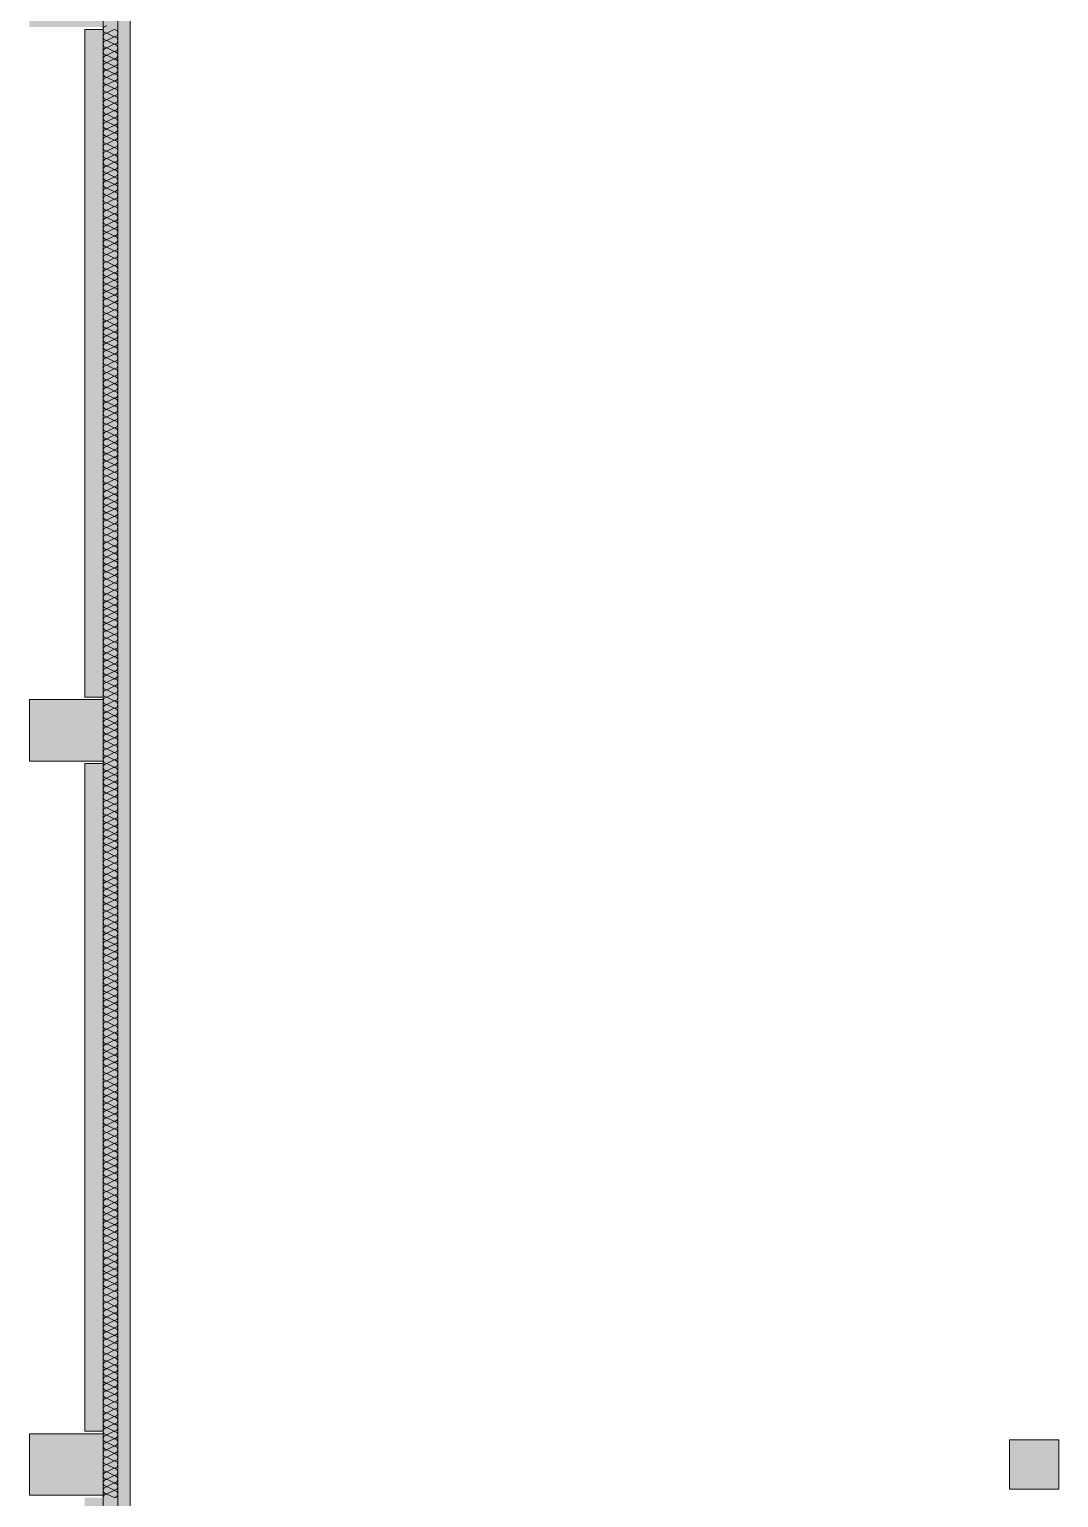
# Model space of a CAD drawing. Header units: inches. Extents: x -139469 to 69789, y -72919 to 35471.
# Drawn here: x 60751 to 69121, y -6378 to 5562 of the extents above; entities that cross this region are included whole.
import ezdxf

# ---------------------------------------------------------------- set-up
doc = ezdxf.new("R2010")
doc.units = ezdxf.units.IN
doc.header["$LTSCALE"] = 525
doc.header["$MEASUREMENT"] = 0
doc.linetypes.add('AUSGEZOGEN', pattern=[0])
doc.layers.add('Grundebene', color=7, linetype='Continuous')

msp = doc.modelspace()

# ---------------------------------------------------------------- hatches: boundary and pattern name
at = {"layer": 'Grundebene', "true_color": 0x000000, "transparency": 33554687}
for points in [[(61571, 18221), (61571, -42469), (61351, -42469), (61351, -41689), (61351, -36229), (61351, -36209), (61351, -35709), (61351, -35689), (61351, -30259), (61351, -30239), (61351, -29739), (61351, -29719), (61351, -24289), (61351, -24269), (61351, -23769), (61351, -23749), (61351, -18319), (61351, -18299), (61351, -17799), (61351, -17779), (61351, -12349), (61351, -12329), (61351, -11829), (61351, -11809), (61351, -6379), (61351, -6359), (61351, -5859), (61351, -5839), (61351, -409), (61351, -389), (61351, 111), (61351, 131), (61351, 5561), (61351, 5581), (61351, 6081), (61351, 6101), (61351, 11531), (61351, 11551), (61351, 12051), (61351, 12071), (61351, 17601), (61351, 18221)], [(61201, -41689), (61201, -36229), (61351, -36229), (61351, -36209), (60751, -36209), (60751, -35709), (61351, -35709), (61351, -35689), (61201, -35689), (61201, -30259), (61351, -30259), (61351, -30239), (60751, -30239), (60751, -29739), (61351, -29739), (61351, -29719), (61201, -29719), (61201, -24289), (61351, -24289), (61351, -24269), (60751, -24269), (60751, -23769), (61351, -23769), (61351, -23749), (61201, -23749), (61201, -18319), (61351, -18319), (61351, -18299), (60751, -18299), (60751, -17799), (61351, -17799), (61351, -17779), (61201, -17779), (61201, -12349), (61351, -12349), (61351, -12329), (60751, -12329), (60751, -11829), (61351, -11829), (61351, -11809), (61201, -11809), (61201, -6379), (61351, -6379), (61351, -6359), (60751, -6359), (60751, -5859), (61351, -5859), (61351, -5839), (61201, -5839), (61201, -409), (61351, -409), (61351, -389), (60751, -389), (60751, 111), (61351, 111), (61351, 131), (61201, 131), (61201, 5561), (61351, 5561), (61351, 5581), (60751, 5581), (60751, 6081), (61351, 6081), (61351, 6101), (61201, 6101), (61201, 11531), (61351, 11531), (61351, 12071), (61201, 12071), (61201, 17601), (61351, 17601), (61351, 12071), (61351, 11531), (61351, 6101), (61351, 6081), (61351, 5581), (61351, 5561), (61351, 131), (61351, 111), (61351, -389), (61351, -409), (61351, -5839), (61351, -5859), (61351, -6359), (61351, -6379), (61351, -11809), (61351, -11829), (61351, -12329), (61351, -12349), (61351, -17779), (61351, -17799), (61351, -18299), (61351, -18319), (61351, -23749), (61351, -23769), (61351, -24269), (61351, -24289), (61351, -29719), (61351, -29739), (61351, -30239), (61351, -30259), (61351, -35689), (61351, -35709), (61351, -36209), (61351, -36229), (61351, -41689)]]:
    msp.add_hatch(color=18, dxfattribs=at).paths.add_polyline_path(points, flags=0)
h = msp.add_hatch(color=18, dxfattribs=at)
h.paths.add_polyline_path([(60751, 17621), (61351, 17621), (61351, 18121), (60751, 18121)], flags=0)
h.paths.add_polyline_path([(69121, -5909), (68721, -5909), (68721, -6309), (69121, -6309)], flags=0)
h.paths.add_polyline_path([(69121, -17849), (68721, -17849), (68721, -18249), (69121, -18249)], flags=0)

# ---------------------------------------------------------------- linework, layer by layer
at = {"layer": 'Grundebene', "color": 18, "linetype": 'AUSGEZOGEN', "lineweight": 13, "true_color": 0x000000}
for p, q in [((61351, -42469), (61351, 18221)), ((61471, 18221), (61471, -42469)), ((61571, 18221), (61571, -42469)), ((61201, 131), (61201, 5561)), ((61201, 5561), (61351, 5561)), ((61351, 5561), (61351, 131)), ((61381, 5532), (61441, 5561)), ((61441, 5502), (61381, 5531)), ((61381, 5472), (61441, 5501)), ((61441, 5442), (61381, 5471)), ((61381, 5412), (61441, 5441)), ((61441, 5382), (61381, 5411)), ((61381, 5352), (61441, 5381)), ((61441, 5322), (61381, 5351)), ((61381, 5292), (61441, 5321)), ((61441, 5262), (61381, 5291)), ((61381, 5232), (61441, 5261)), ((61441, 5202), (61381, 5231)), ((61381, 5172), (61441, 5201)), ((61441, 5142), (61381, 5171)), ((61381, 5112), (61441, 5141)), ((61441, 5082), (61381, 5111)), ((61381, 5052), (61441, 5081)), ((61441, 5022), (61381, 5051)), ((61381, 4992), (61441, 5021)), ((61441, 4962), (61381, 4991)), ((61381, 4932), (61441, 4961)), ((61441, 4902), (61381, 4931)), ((61381, 4872), (61441, 4901)), ((61441, 4842), (61381, 4871)), ((61381, 4812), (61441, 4841)), ((61441, 4782), (61381, 4811)), ((61381, 4752), (61441, 4781)), ((61441, 4722), (61381, 4751)), ((61381, 4692), (61441, 4721)), ((61441, 4662), (61381, 4691)), ((61381, 4632), (61441, 4661)), ((61441, 4602), (61381, 4631)), ((61381, 4572), (61441, 4601)), ((61441, 4542), (61381, 4571)), ((61381, 4512), (61441, 4541)), ((61441, 4482), (61381, 4511)), ((61381, 4452), (61441, 4481)), ((61441, 4422), (61381, 4451)), ((61381, 4392), (61441, 4421)), ((61441, 4362), (61381, 4391)), ((61381, 4332), (61441, 4361)), ((61441, 4302), (61381, 4331)), ((61381, 4272), (61441, 4301)), ((61441, 4242), (61381, 4271)), ((61381, 4212), (61441, 4241)), ((61441, 4182), (61381, 4211)), ((61381, 4152), (61441, 4181)), ((61441, 4122), (61381, 4151)), ((61381, 4092), (61441, 4121)), ((61441, 4062), (61381, 4091)), ((61381, 4032), (61441, 4061)), ((61441, 4002), (61381, 4031)), ((61381, 3972), (61441, 4001)), ((61441, 3942), (61381, 3971)), ((61381, 3912), (61441, 3941)), ((61441, 3882), (61381, 3911)), ((61381, 3852), (61441, 3881)), ((61441, 3822), (61381, 3851)), ((61381, 3792), (61441, 3821)), ((61441, 3762), (61381, 3791)), ((61381, 3732), (61441, 3761)), ((61441, 3702), (61381, 3731)), ((61381, 3672), (61441, 3701)), ((61441, 3642), (61381, 3671)), ((61381, 3612), (61441, 3641)), ((61441, 3582), (61381, 3611)), ((61381, 3552), (61441, 3581)), ((61441, 3522), (61381, 3551)), ((61381, 3492), (61441, 3521)), ((61441, 3462), (61381, 3491)), ((61381, 3432), (61441, 3461)), ((61441, 3402), (61381, 3431)), ((61381, 3372), (61441, 3401)), ((61441, 3342), (61381, 3371)), ((61381, 3312), (61441, 3341)), ((61441, 3282), (61381, 3311)), ((61381, 3252), (61441, 3281)), ((61441, 3222), (61381, 3251)), ((61381, 3192), (61441, 3221)), ((61441, 3162), (61381, 3191)), ((61381, 3132), (61441, 3161)), ((61441, 3102), (61381, 3131)), ((61381, 3072), (61441, 3101)), ((61441, 3042), (61381, 3071)), ((61381, 3012), (61441, 3041)), ((61441, 2982), (61381, 3011)), ((61381, 2952), (61441, 2981)), ((61441, 2922), (61381, 2951)), ((61381, 2892), (61441, 2921)), ((61441, 2862), (61381, 2891)), ((61381, 2832), (61441, 2861)), ((61441, 2802), (61381, 2831)), ((61381, 2772), (61441, 2801)), ((61441, 2742), (61381, 2771)), ((61381, 2712), (61441, 2741)), ((61441, 2682), (61381, 2711)), ((61381, 2652), (61441, 2681)), ((61441, 2622), (61381, 2651)), ((61381, 2592), (61441, 2621)), ((61441, 2562), (61381, 2591)), ((61381, 2532), (61441, 2561)), ((61441, 2502), (61381, 2531)), ((61381, 2472), (61441, 2501)), ((61441, 2442), (61381, 2471)), ((61381, 2412), (61441, 2441)), ((61441, 2382), (61381, 2411)), ((61381, 2352), (61441, 2381)), ((61441, 2322), (61381, 2351)), ((61381, 2292), (61441, 2321)), ((61441, 2262), (61381, 2291)), ((61381, 2232), (61441, 2261)), ((61441, 2202), (61381, 2231)), ((61381, 2172), (61441, 2201)), ((61441, 2142), (61381, 2171)), ((61381, 2112), (61441, 2141)), ((61441, 2082), (61381, 2111)), ((61381, 2052), (61441, 2081)), ((61441, 2022), (61381, 2051)), ((61381, 1992), (61441, 2021)), ((61441, 1962), (61381, 1991)), ((61381, 1932), (61441, 1961)), ((61441, 1902), (61381, 1931)), ((61381, 1872), (61441, 1901)), ((61441, 1842), (61381, 1871)), ((61381, 1812), (61441, 1841)), ((61441, 1782), (61381, 1811)), ((61381, 1752), (61441, 1781)), ((61441, 1722), (61381, 1751)), ((61381, 1692), (61441, 1721)), ((61441, 1662), (61381, 1691)), ((61381, 1632), (61441, 1661)), ((61441, 1602), (61381, 1631)), ((61381, 1572), (61441, 1601)), ((61441, 1542), (61381, 1571)), ((61381, 1512), (61441, 1541)), ((61441, 1482), (61381, 1511)), ((61381, 1452), (61441, 1481)), ((61441, 1422), (61381, 1451)), ((61381, 1392), (61441, 1421)), ((61441, 1362), (61381, 1391)), ((61381, 1332), (61441, 1361)), ((61441, 1302), (61381, 1331)), ((61381, 1272), (61441, 1301)), ((61441, 1242), (61381, 1271)), ((61381, 1212), (61441, 1241)), ((61441, 1182), (61381, 1211)), ((61381, 1152), (61441, 1181)), ((61441, 1122), (61381, 1151)), ((61381, 1092), (61441, 1121)), ((61441, 1062), (61381, 1091)), ((61381, 1032), (61441, 1061)), ((61441, 1002), (61381, 1031)), ((61381, 972), (61441, 1001)), ((61441, 942), (61381, 971)), ((61381, 912), (61441, 941)), ((61441, 882), (61381, 911)), ((61381, 852), (61441, 881)), ((61441, 822), (61381, 851)), ((61381, 792), (61441, 821)), ((61441, 762), (61381, 791)), ((61381, 732), (61441, 761)), ((61441, 702), (61381, 731)), ((61381, 672), (61441, 701)), ((61441, 642), (61381, 671)), ((61381, 612), (61441, 641)), ((61441, 582), (61381, 611)), ((61381, 552), (61441, 581)), ((61441, 522), (61381, 551)), ((61381, 492), (61441, 521)), ((61441, 462), (61381, 491)), ((61381, 432), (61441, 461)), ((61441, 402), (61381, 431)), ((61381, 372), (61441, 401)), ((61441, 342), (61381, 371)), ((61381, 312), (61441, 341)), ((61441, 282), (61381, 311)), ((61381, 252), (61441, 281)), ((61441, 222), (61381, 251)), ((61351, 131), (61201, 131)), ((61381, 192), (61441, 221)), ((61441, 162), (61381, 191)), ((61381, 132), (61441, 161)), ((61441, 102), (61381, 131)), ((61351, 111), (60751, 111)), ((60751, 111), (60751, -389)), ((61351, -389), (61351, 111)), ((61381, 72), (61441, 101)), ((61441, 42), (61381, 71)), ((61381, 12), (61441, 41)), ((61441, -18), (61381, 11)), ((61381, -48), (61441, -19)), ((61441, -78), (61381, -49)), ((61381, -108), (61441, -79)), ((61441, -138), (61381, -109)), ((61381, -168), (61441, -139)), ((61441, -198), (61381, -169)), ((61381, -228), (61441, -199)), ((61441, -258), (61381, -229)), ((61381, -288), (61441, -259)), ((61441, -318), (61381, -289)), ((61381, -348), (61441, -319)), ((61441, -378), (61381, -349)), ((60751, -389), (61351, -389)), ((61201, -5839), (61201, -409)), ((61201, -409), (61351, -409)), ((61351, -409), (61351, -5839)), ((61381, -408), (61441, -379)), ((61441, -438), (61381, -409)), ((61381, -468), (61441, -439)), ((61441, -498), (61381, -469)), ((61381, -528), (61441, -499)), ((61441, -558), (61381, -529)), ((61381, -588), (61441, -559)), ((61441, -618), (61381, -589)), ((61381, -648), (61441, -619)), ((61441, -678), (61381, -649)), ((61381, -708), (61441, -679)), ((61441, -738), (61381, -709)), ((61381, -768), (61441, -739)), ((61441, -798), (61381, -769)), ((61381, -828), (61441, -799)), ((61441, -858), (61381, -829)), ((61381, -888), (61441, -859)), ((61441, -918), (61381, -889)), ((61381, -948), (61441, -919)), ((61441, -978), (61381, -949)), ((61381, -1008), (61441, -979)), ((61441, -1038), (61381, -1009)), ((61381, -1068), (61441, -1039)), ((61441, -1098), (61381, -1069)), ((61381, -1128), (61441, -1099)), ((61441, -1158), (61381, -1129)), ((61381, -1188), (61441, -1159)), ((61441, -1218), (61381, -1189)), ((61381, -1248), (61441, -1219)), ((61441, -1278), (61381, -1249)), ((61381, -1308), (61441, -1279)), ((61441, -1338), (61381, -1309)), ((61381, -1368), (61441, -1339)), ((61441, -1398), (61381, -1369)), ((61381, -1428), (61441, -1399)), ((61441, -1458), (61381, -1429)), ((61381, -1488), (61441, -1459)), ((61441, -1518), (61381, -1489)), ((61381, -1548), (61441, -1519)), ((61441, -1578), (61381, -1549)), ((61381, -1608), (61441, -1579)), ((61441, -1638), (61381, -1609)), ((61381, -1668), (61441, -1639)), ((61441, -1698), (61381, -1669)), ((61381, -1728), (61441, -1699)), ((61441, -1758), (61381, -1729)), ((61381, -1788), (61441, -1759)), ((61441, -1818), (61381, -1789)), ((61381, -1848), (61441, -1819)), ((61441, -1878), (61381, -1849)), ((61381, -1908), (61441, -1879)), ((61441, -1938), (61381, -1909)), ((61381, -1968), (61441, -1939)), ((61441, -1998), (61381, -1969)), ((61381, -2028), (61441, -1999)), ((61441, -2058), (61381, -2029)), ((61381, -2088), (61441, -2059)), ((61441, -2118), (61381, -2089)), ((61381, -2148), (61441, -2119)), ((61441, -2178), (61381, -2149)), ((61381, -2208), (61441, -2179)), ((61441, -2238), (61381, -2209)), ((61381, -2268), (61441, -2239)), ((61441, -2298), (61381, -2269)), ((61381, -2328), (61441, -2299)), ((61441, -2358), (61381, -2329)), ((61381, -2388), (61441, -2359)), ((61441, -2418), (61381, -2389)), ((61381, -2448), (61441, -2419)), ((61441, -2478), (61381, -2449)), ((61381, -2508), (61441, -2479)), ((61441, -2538), (61381, -2509)), ((61381, -2568), (61441, -2539)), ((61441, -2598), (61381, -2569)), ((61381, -2628), (61441, -2599)), ((61441, -2658), (61381, -2629)), ((61381, -2688), (61441, -2659)), ((61441, -2718), (61381, -2689)), ((61381, -2748), (61441, -2719)), ((61441, -2778), (61381, -2749)), ((61381, -2808), (61441, -2779)), ((61441, -2838), (61381, -2809)), ((61381, -2868), (61441, -2839)), ((61441, -2898), (61381, -2869)), ((61381, -2928), (61441, -2899)), ((61441, -2958), (61381, -2929)), ((61381, -2988), (61441, -2959)), ((61441, -3018), (61381, -2989)), ((61381, -3048), (61441, -3019)), ((61441, -3078), (61381, -3049)), ((61381, -3108), (61441, -3079)), ((61441, -3138), (61381, -3109)), ((61381, -3168), (61441, -3139)), ((61441, -3198), (61381, -3169)), ((61381, -3228), (61441, -3199)), ((61441, -3258), (61381, -3229)), ((61381, -3288), (61441, -3259)), ((61441, -3318), (61381, -3289)), ((61381, -3348), (61441, -3319)), ((61441, -3378), (61381, -3349)), ((61381, -3408), (61441, -3379)), ((61441, -3438), (61381, -3409)), ((61381, -3468), (61441, -3439)), ((61441, -3498), (61381, -3469)), ((61381, -3528), (61441, -3499)), ((61441, -3558), (61381, -3529)), ((61381, -3588), (61441, -3559)), ((61441, -3618), (61381, -3589)), ((61381, -3648), (61441, -3619)), ((61441, -3678), (61381, -3649)), ((61381, -3708), (61441, -3679)), ((61441, -3738), (61381, -3709)), ((61381, -3768), (61441, -3739)), ((61441, -3798), (61381, -3769)), ((61381, -3828), (61441, -3799)), ((61441, -3858), (61381, -3829)), ((61381, -3888), (61441, -3859)), ((61441, -3918), (61381, -3889)), ((61381, -3948), (61441, -3919)), ((61441, -3978), (61381, -3949)), ((61381, -4008), (61441, -3979)), ((61441, -4038), (61381, -4009)), ((61381, -4068), (61441, -4039)), ((61441, -4098), (61381, -4069)), ((61381, -4128), (61441, -4099)), ((61441, -4158), (61381, -4129)), ((61381, -4188), (61441, -4159)), ((61441, -4218), (61381, -4189)), ((61381, -4248), (61441, -4219)), ((61441, -4278), (61381, -4249)), ((61381, -4308), (61441, -4279)), ((61441, -4338), (61381, -4309)), ((61381, -4368), (61441, -4339)), ((61441, -4398), (61381, -4369)), ((61381, -4428), (61441, -4399)), ((61441, -4458), (61381, -4429)), ((61381, -4488), (61441, -4459)), ((61441, -4518), (61381, -4489)), ((61381, -4548), (61441, -4519)), ((61441, -4578), (61381, -4549)), ((61381, -4608), (61441, -4579)), ((61441, -4638), (61381, -4609)), ((61381, -4668), (61441, -4639)), ((61441, -4698), (61381, -4669)), ((61381, -4728), (61441, -4699)), ((61441, -4758), (61381, -4729)), ((61381, -4788), (61441, -4759)), ((61441, -4818), (61381, -4789)), ((61381, -4848), (61441, -4819)), ((61441, -4878), (61381, -4849)), ((61381, -4908), (61441, -4879)), ((61441, -4938), (61381, -4909)), ((61381, -4968), (61441, -4939)), ((61441, -4998), (61381, -4969)), ((61381, -5028), (61441, -4999)), ((61441, -5058), (61381, -5029)), ((61381, -5088), (61441, -5059)), ((61441, -5118), (61381, -5089)), ((61381, -5148), (61441, -5119)), ((61441, -5178), (61381, -5149)), ((61381, -5208), (61441, -5179)), ((61441, -5238), (61381, -5209)), ((61381, -5268), (61441, -5239)), ((61441, -5298), (61381, -5269)), ((61381, -5328), (61441, -5299)), ((61441, -5358), (61381, -5329)), ((61381, -5388), (61441, -5359)), ((61441, -5418), (61381, -5389)), ((61381, -5448), (61441, -5419)), ((61441, -5478), (61381, -5449)), ((61381, -5508), (61441, -5479)), ((61441, -5538), (61381, -5509)), ((61381, -5568), (61441, -5539)), ((61441, -5598), (61381, -5569)), ((61381, -5628), (61441, -5599)), ((61441, -5658), (61381, -5629)), ((61381, -5688), (61441, -5659)), ((61441, -5718), (61381, -5689)), ((61381, -5748), (61441, -5719)), ((61351, -5839), (61201, -5839)), ((61441, -5778), (61381, -5749)), ((61381, -5808), (61441, -5779)), ((61441, -5838), (61381, -5809)), ((61381, -5868), (61441, -5839)), ((61351, -5859), (60751, -5859)), ((60751, -5859), (60751, -6359)), ((61351, -6359), (61351, -5859)), ((61441, -5898), (61381, -5869)), ((61381, -5928), (61441, -5899)), ((61441, -5958), (61381, -5929)), ((61381, -5988), (61441, -5959)), ((69121, -5909), (68721, -5909)), ((68721, -5909), (68721, -6309)), ((69121, -6309), (69121, -5909)), ((61441, -6018), (61381, -5989)), ((61381, -6048), (61441, -6019)), ((61441, -6078), (61381, -6049)), ((61381, -6108), (61441, -6079)), ((61441, -6138), (61381, -6109)), ((61381, -6168), (61441, -6139)), ((61441, -6198), (61381, -6169)), ((61381, -6228), (61441, -6199)), ((61441, -6258), (61381, -6229)), ((61381, -6288), (61441, -6259)), ((61441, -6318), (61381, -6289)), ((61381, -6348), (61441, -6319)), ((68721, -6309), (69121, -6309)), ((60751, -6359), (61351, -6359)), ((61441, -6378), (61381, -6349))]:
    msp.add_line(p, q, dxfattribs=at)
for centre, start, end in [((61381, 5561), 90, 180), ((61381, 5561), 180, 270), ((61381, 5501), 90, 180), ((61381, 5501), 180, 270), ((61441, 5531), 270, 90), ((61441, 5471), 270, 90), ((61381, 5441), 90, 180), ((61381, 5441), 180, 270), ((61381, 5381), 90, 180), ((61381, 5381), 180, 270), ((61441, 5411), 270, 90), ((61441, 5351), 270, 90), ((61381, 5321), 90, 180), ((61381, 5321), 180, 270), ((61381, 5261), 90, 180), ((61381, 5261), 180, 270), ((61441, 5291), 270, 90), ((61441, 5231), 270, 90), ((61381, 5201), 90, 180), ((61381, 5201), 180, 270), ((61381, 5141), 90, 180), ((61381, 5141), 180, 270), ((61441, 5171), 270, 90), ((61441, 5111), 270, 90), ((61381, 5081), 90, 180), ((61381, 5081), 180, 270), ((61381, 5021), 90, 180), ((61381, 5021), 180, 270), ((61441, 5051), 270, 90), ((61441, 4991), 270, 90), ((61381, 4961), 90, 180), ((61381, 4961), 180, 270), ((61381, 4901), 90, 180), ((61381, 4901), 180, 270), ((61441, 4931), 270, 90), ((61441, 4871), 270, 90), ((61381, 4841), 90, 180), ((61381, 4841), 180, 270), ((61381, 4781), 90, 180), ((61381, 4781), 180, 270), ((61441, 4811), 270, 90), ((61441, 4751), 270, 90), ((61381, 4721), 90, 180), ((61381, 4721), 180, 270), ((61381, 4661), 90, 180), ((61381, 4661), 180, 270), ((61441, 4691), 270, 90), ((61441, 4631), 270, 90), ((61381, 4601), 90, 180), ((61381, 4601), 180, 270), ((61381, 4541), 90, 180), ((61381, 4541), 180, 270), ((61441, 4571), 270, 90), ((61441, 4511), 270, 90), ((61381, 4481), 90, 180), ((61381, 4481), 180, 270), ((61381, 4421), 90, 180), ((61381, 4421), 180, 270), ((61441, 4451), 270, 90), ((61441, 4391), 270, 90), ((61381, 4361), 90, 180), ((61381, 4361), 180, 270), ((61381, 4301), 90, 180), ((61381, 4301), 180, 270), ((61441, 4331), 270, 90), ((61441, 4271), 270, 90), ((61381, 4241), 90, 180), ((61381, 4241), 180, 270), ((61381, 4181), 90, 180), ((61381, 4181), 180, 270), ((61441, 4211), 270, 90), ((61441, 4151), 270, 90), ((61381, 4121), 90, 180), ((61381, 4121), 180, 270), ((61381, 4061), 90, 180), ((61381, 4061), 180, 270), ((61441, 4091), 270, 90), ((61441, 4031), 270, 90), ((61381, 4001), 90, 180), ((61381, 4001), 180, 270), ((61381, 3941), 90, 180), ((61381, 3941), 180, 270), ((61441, 3971), 270, 90), ((61441, 3911), 270, 90), ((61381, 3881), 90, 180), ((61381, 3881), 180, 270), ((61381, 3821), 90, 180), ((61381, 3821), 180, 270), ((61441, 3851), 270, 90), ((61441, 3791), 270, 90), ((61381, 3761), 90, 180), ((61381, 3761), 180, 270), ((61381, 3701), 90, 180), ((61381, 3701), 180, 270), ((61441, 3731), 270, 90), ((61381, 3641), 90, 180), ((61381, 3641), 180, 270), ((61381, 3581), 90, 180), ((61441, 3671), 270, 90), ((61441, 3611), 270, 90), ((61381, 3581), 180, 270), ((61381, 3521), 90, 180), ((61381, 3521), 180, 270), ((61381, 3461), 90, 180), ((61441, 3551), 270, 90), ((61441, 3491), 270, 90), ((61381, 3461), 180, 270), ((61381, 3401), 90, 180), ((61381, 3401), 180, 270), ((61381, 3341), 90, 180), ((61441, 3431), 270, 90), ((61441, 3371), 270, 90), ((61381, 3341), 180, 270), ((61381, 3281), 90, 180), ((61381, 3281), 180, 270), ((61381, 3221), 90, 180), ((61441, 3311), 270, 90), ((61441, 3251), 270, 90), ((61381, 3221), 180, 270), ((61381, 3161), 90, 180), ((61381, 3161), 180, 270), ((61381, 3101), 90, 180), ((61441, 3191), 270, 90), ((61441, 3131), 270, 90), ((61381, 3101), 180, 270), ((61381, 3041), 90, 180), ((61381, 3041), 180, 270), ((61381, 2981), 90, 180), ((61441, 3071), 270, 90), ((61441, 3011), 270, 90), ((61381, 2981), 180, 270), ((61381, 2921), 90, 180), ((61381, 2921), 180, 270), ((61381, 2861), 90, 180), ((61441, 2951), 270, 90), ((61441, 2891), 270, 90), ((61381, 2861), 180, 270), ((61381, 2801), 90, 180), ((61381, 2801), 180, 270), ((61381, 2741), 90, 180), ((61441, 2831), 270, 90), ((61441, 2771), 270, 90), ((61381, 2741), 180, 270), ((61381, 2681), 90, 180), ((61381, 2681), 180, 270), ((61381, 2621), 90, 180), ((61441, 2711), 270, 90), ((61441, 2651), 270, 90), ((61381, 2621), 180, 270), ((61381, 2561), 90, 180), ((61381, 2561), 180, 270), ((61381, 2501), 90, 180), ((61441, 2591), 270, 90), ((61441, 2531), 270, 90), ((61381, 2501), 180, 270), ((61381, 2441), 90, 180), ((61381, 2441), 180, 270), ((61381, 2381), 90, 180), ((61441, 2471), 270, 90), ((61441, 2411), 270, 90), ((61381, 2381), 180, 270), ((61381, 2321), 90, 180), ((61381, 2321), 180, 270), ((61381, 2261), 90, 180), ((61441, 2351), 270, 90), ((61441, 2291), 270, 90), ((61381, 2261), 180, 270), ((61381, 2201), 90, 180), ((61381, 2201), 180, 270), ((61381, 2141), 90, 180), ((61441, 2231), 270, 90), ((61441, 2171), 270, 90), ((61381, 2141), 180, 270), ((61381, 2081), 90, 180), ((61381, 2081), 180, 270), ((61381, 2021), 90, 180), ((61441, 2111), 270, 90), ((61441, 2051), 270, 90), ((61381, 2021), 180, 270), ((61381, 1961), 90, 180), ((61381, 1961), 180, 270), ((61381, 1901), 90, 180), ((61441, 1991), 270, 90), ((61441, 1931), 270, 90), ((61381, 1901), 180, 270), ((61381, 1841), 90, 180), ((61381, 1841), 180, 270), ((61381, 1781), 90, 180), ((61441, 1871), 270, 90), ((61441, 1811), 270, 90), ((61381, 1781), 180, 270), ((61381, 1721), 90, 180), ((61381, 1721), 180, 270), ((61381, 1661), 90, 180), ((61441, 1751), 270, 90), ((61441, 1691), 270, 90), ((61381, 1661), 180, 270), ((61381, 1601), 90, 180), ((61381, 1601), 180, 270), ((61381, 1541), 90, 180), ((61441, 1631), 270, 90), ((61441, 1571), 270, 90), ((61381, 1541), 180, 270), ((61381, 1481), 90, 180), ((61381, 1481), 180, 270), ((61381, 1421), 90, 180), ((61441, 1511), 270, 90), ((61441, 1451), 270, 90), ((61381, 1421), 180, 270), ((61381, 1361), 90, 180), ((61381, 1361), 180, 270), ((61381, 1301), 90, 180), ((61441, 1391), 270, 90), ((61441, 1331), 270, 90), ((61381, 1301), 180, 270), ((61381, 1241), 90, 180), ((61381, 1241), 180, 270), ((61381, 1181), 90, 180), ((61441, 1271), 270, 90), ((61441, 1211), 270, 90), ((61381, 1181), 180, 270), ((61381, 1121), 90, 180), ((61381, 1121), 180, 270), ((61381, 1061), 90, 180), ((61441, 1151), 270, 90), ((61441, 1091), 270, 90), ((61381, 1061), 180, 270), ((61381, 1001), 90, 180), ((61381, 1001), 180, 270), ((61381, 941), 90, 180), ((61441, 1031), 270, 90), ((61441, 971), 270, 90), ((61381, 941), 180, 270), ((61381, 881), 90, 180), ((61381, 881), 180, 270), ((61381, 821), 90, 180), ((61441, 911), 270, 90), ((61441, 851), 270, 90), ((61381, 821), 180, 270), ((61381, 761), 90, 180), ((61381, 761), 180, 270), ((61381, 701), 90, 180), ((61441, 791), 270, 90), ((61441, 731), 270, 90), ((61381, 701), 180, 270), ((61381, 641), 90, 180), ((61381, 641), 180, 270), ((61381, 581), 90, 180), ((61441, 671), 270, 90), ((61441, 611), 270, 90), ((61381, 581), 180, 270), ((61381, 521), 90, 180), ((61381, 521), 180, 270), ((61381, 461), 90, 180), ((61441, 551), 270, 90), ((61441, 491), 270, 90), ((61381, 461), 180, 270), ((61381, 401), 90, 180), ((61381, 401), 180, 270), ((61381, 341), 90, 180), ((61441, 431), 270, 90), ((61441, 371), 270, 90), ((61381, 341), 180, 270), ((61381, 281), 90, 180), ((61381, 281), 180, 270), ((61381, 221), 90, 180), ((61441, 311), 270, 90), ((61441, 251), 270, 90), ((61381, 221), 180, 270), ((61381, 161), 90, 180), ((61381, 161), 180, 270), ((61381, 101), 90, 180), ((61441, 191), 270, 90), ((61441, 131), 270, 90), ((61381, 101), 180, 270), ((61381, 41), 90, 180), ((61381, 41), 180, 270), ((61381, -19), 90, 180), ((61441, 71), 270, 90), ((61441, 11), 270, 90), ((61381, -19), 180, 270), ((61381, -79), 90, 180), ((61381, -79), 180, 270), ((61381, -139), 90, 180), ((61441, -49), 270, 90), ((61441, -109), 270, 90), ((61381, -139), 180, 270), ((61381, -199), 90, 180), ((61381, -199), 180, 270), ((61381, -259), 90, 180), ((61441, -169), 270, 90), ((61441, -229), 270, 90), ((61381, -259), 180, 270), ((61381, -319), 90, 180), ((61381, -319), 180, 270), ((61381, -379), 90, 180), ((61441, -289), 270, 90), ((61441, -349), 270, 90), ((61381, -379), 180, 270), ((61381, -439), 90, 180), ((61381, -439), 180, 270), ((61381, -499), 90, 180), ((61441, -409), 270, 90), ((61441, -469), 270, 90), ((61381, -499), 180, 270), ((61381, -559), 90, 180), ((61381, -559), 180, 270), ((61381, -619), 90, 180), ((61441, -529), 270, 90), ((61441, -589), 270, 90), ((61381, -619), 180, 270), ((61381, -679), 90, 180), ((61381, -679), 180, 270), ((61381, -739), 90, 180), ((61441, -649), 270, 90), ((61441, -709), 270, 90), ((61381, -739), 180, 270), ((61381, -799), 90, 180), ((61381, -799), 180, 270), ((61381, -859), 90, 180), ((61441, -769), 270, 90), ((61441, -829), 270, 90), ((61381, -859), 180, 270), ((61381, -919), 90, 180), ((61381, -919), 180, 270), ((61381, -979), 90, 180), ((61441, -889), 270, 90), ((61441, -949), 270, 90), ((61381, -979), 180, 270), ((61381, -1039), 90, 180), ((61381, -1039), 180, 270), ((61381, -1099), 90, 180), ((61441, -1009), 270, 90), ((61441, -1069), 270, 90), ((61381, -1099), 180, 270), ((61381, -1159), 90, 180), ((61381, -1159), 180, 270), ((61381, -1219), 90, 180), ((61441, -1129), 270, 90), ((61441, -1189), 270, 90), ((61381, -1219), 180, 270), ((61381, -1279), 90, 180), ((61381, -1279), 180, 270), ((61381, -1339), 90, 180), ((61441, -1249), 270, 90), ((61441, -1309), 270, 90), ((61381, -1339), 180, 270), ((61381, -1399), 90, 180), ((61381, -1399), 180, 270), ((61381, -1459), 90, 180), ((61441, -1369), 270, 90), ((61441, -1429), 270, 90), ((61381, -1459), 180, 270), ((61381, -1519), 90, 180), ((61381, -1519), 180, 270), ((61381, -1579), 90, 180), ((61441, -1489), 270, 90), ((61441, -1549), 270, 90), ((61381, -1579), 180, 270), ((61381, -1639), 90, 180), ((61381, -1639), 180, 270), ((61381, -1699), 90, 180), ((61441, -1609), 270, 90), ((61441, -1669), 270, 90), ((61381, -1699), 180, 270), ((61381, -1759), 90, 180), ((61381, -1759), 180, 270), ((61381, -1819), 90, 180), ((61441, -1729), 270, 90), ((61441, -1789), 270, 90), ((61381, -1819), 180, 270), ((61381, -1879), 90, 180), ((61381, -1879), 180, 270), ((61381, -1939), 90, 180), ((61441, -1849), 270, 90), ((61441, -1909), 270, 90), ((61381, -1939), 180, 270), ((61381, -1999), 90, 180), ((61381, -1999), 180, 270), ((61381, -2059), 90, 180), ((61441, -1969), 270, 90), ((61441, -2029), 270, 90), ((61381, -2059), 180, 270), ((61381, -2119), 90, 180), ((61381, -2119), 180, 270), ((61381, -2179), 90, 180), ((61441, -2089), 270, 90), ((61441, -2149), 270, 90), ((61381, -2179), 180, 270), ((61381, -2239), 90, 180), ((61381, -2239), 180, 270), ((61441, -2209), 270, 90), ((61441, -2269), 270, 90), ((61381, -2299), 90, 180), ((61381, -2299), 180, 270), ((61381, -2359), 90, 180), ((61381, -2359), 180, 270), ((61441, -2329), 270, 90), ((61441, -2389), 270, 90), ((61381, -2419), 90, 180), ((61381, -2419), 180, 270), ((61381, -2479), 90, 180), ((61381, -2479), 180, 270), ((61441, -2449), 270, 90), ((61441, -2509), 270, 90), ((61381, -2539), 90, 180), ((61381, -2539), 180, 270), ((61381, -2599), 90, 180), ((61381, -2599), 180, 270), ((61441, -2569), 270, 90), ((61441, -2629), 270, 90), ((61381, -2659), 90, 180), ((61381, -2659), 180, 270), ((61381, -2719), 90, 180), ((61381, -2719), 180, 270), ((61441, -2689), 270, 90), ((61441, -2749), 270, 90), ((61381, -2779), 90, 180), ((61381, -2779), 180, 270), ((61381, -2839), 90, 180), ((61381, -2839), 180, 270), ((61441, -2809), 270, 90), ((61441, -2869), 270, 90), ((61381, -2899), 90, 180), ((61381, -2899), 180, 270), ((61381, -2959), 90, 180), ((61381, -2959), 180, 270), ((61441, -2929), 270, 90), ((61441, -2989), 270, 90), ((61381, -3019), 90, 180), ((61381, -3019), 180, 270), ((61381, -3079), 90, 180), ((61381, -3079), 180, 270), ((61441, -3049), 270, 90), ((61441, -3109), 270, 90), ((61381, -3139), 90, 180), ((61381, -3139), 180, 270), ((61381, -3199), 90, 180), ((61381, -3199), 180, 270), ((61441, -3169), 270, 90), ((61441, -3229), 270, 90), ((61381, -3259), 90, 180), ((61381, -3259), 180, 270), ((61381, -3319), 90, 180), ((61381, -3319), 180, 270), ((61441, -3289), 270, 90), ((61441, -3349), 270, 90), ((61381, -3379), 90, 180), ((61381, -3379), 180, 270), ((61381, -3439), 90, 180), ((61381, -3439), 180, 270), ((61441, -3409), 270, 90), ((61441, -3469), 270, 90), ((61381, -3499), 90, 180), ((61381, -3499), 180, 270), ((61381, -3559), 90, 180), ((61381, -3559), 180, 270), ((61441, -3529), 270, 90), ((61441, -3589), 270, 90), ((61381, -3619), 90, 180), ((61381, -3619), 180, 270), ((61381, -3679), 90, 180), ((61381, -3679), 180, 270), ((61441, -3649), 270, 90), ((61441, -3709), 270, 90), ((61381, -3739), 90, 180), ((61381, -3739), 180, 270), ((61381, -3799), 90, 180), ((61381, -3799), 180, 270), ((61441, -3769), 270, 90), ((61441, -3829), 270, 90), ((61381, -3859), 90, 180), ((61381, -3859), 180, 270), ((61381, -3919), 90, 180), ((61381, -3919), 180, 270), ((61441, -3889), 270, 90), ((61441, -3949), 270, 90), ((61381, -3979), 90, 180), ((61381, -3979), 180, 270), ((61381, -4039), 90, 180), ((61381, -4039), 180, 270), ((61441, -4009), 270, 90), ((61441, -4069), 270, 90), ((61381, -4099), 90, 180), ((61381, -4099), 180, 270), ((61381, -4159), 90, 180), ((61381, -4159), 180, 270), ((61441, -4129), 270, 90), ((61441, -4189), 270, 90), ((61381, -4219), 90, 180), ((61381, -4219), 180, 270), ((61381, -4279), 90, 180), ((61381, -4279), 180, 270), ((61441, -4249), 270, 90), ((61441, -4309), 270, 90), ((61381, -4339), 90, 180), ((61381, -4339), 180, 270), ((61381, -4399), 90, 180), ((61381, -4399), 180, 270), ((61441, -4369), 270, 90), ((61441, -4429), 270, 90), ((61381, -4459), 90, 180), ((61381, -4459), 180, 270), ((61381, -4519), 90, 180), ((61381, -4519), 180, 270), ((61441, -4489), 270, 90), ((61441, -4549), 270, 90), ((61381, -4579), 90, 180), ((61381, -4579), 180, 270), ((61381, -4639), 90, 180), ((61381, -4639), 180, 270), ((61441, -4609), 270, 90), ((61441, -4669), 270, 90), ((61381, -4699), 90, 180), ((61381, -4699), 180, 270), ((61381, -4759), 90, 180), ((61381, -4759), 180, 270), ((61441, -4729), 270, 90), ((61441, -4789), 270, 90), ((61381, -4819), 90, 180), ((61381, -4819), 180, 270), ((61381, -4879), 90, 180), ((61381, -4879), 180, 270), ((61441, -4849), 270, 90), ((61441, -4909), 270, 90), ((61381, -4939), 90, 180), ((61381, -4939), 180, 270), ((61381, -4999), 90, 180), ((61381, -4999), 180, 270), ((61441, -4969), 270, 90), ((61441, -5029), 270, 90), ((61381, -5059), 90, 180), ((61381, -5059), 180, 270), ((61381, -5119), 90, 180), ((61381, -5119), 180, 270), ((61441, -5089), 270, 90), ((61441, -5149), 270, 90), ((61381, -5179), 90, 180), ((61381, -5179), 180, 270), ((61381, -5239), 90, 180), ((61381, -5239), 180, 270), ((61441, -5209), 270, 90), ((61441, -5269), 270, 90), ((61381, -5299), 90, 180), ((61381, -5299), 180, 270), ((61381, -5359), 90, 180), ((61381, -5359), 180, 270), ((61441, -5329), 270, 90), ((61441, -5389), 270, 90), ((61381, -5419), 90, 180), ((61381, -5419), 180, 270), ((61381, -5479), 90, 180), ((61381, -5479), 180, 270), ((61441, -5449), 270, 90), ((61441, -5509), 270, 90), ((61381, -5539), 90, 180), ((61381, -5539), 180, 270), ((61381, -5599), 90, 180), ((61381, -5599), 180, 270), ((61441, -5569), 270, 90), ((61441, -5629), 270, 90), ((61381, -5659), 90, 180), ((61381, -5659), 180, 270), ((61381, -5719), 90, 180), ((61381, -5719), 180, 270), ((61441, -5689), 270, 90), ((61441, -5749), 270, 90), ((61381, -5779), 90, 180), ((61381, -5779), 180, 270), ((61381, -5839), 90, 180), ((61381, -5839), 180, 270), ((61441, -5809), 270, 90), ((61441, -5869), 270, 90), ((61381, -5899), 90, 180), ((61381, -5899), 180, 270), ((61381, -5959), 90, 180), ((61381, -5959), 180, 270), ((61441, -5929), 270, 90), ((61441, -5989), 270, 90), ((61381, -6019), 90, 180), ((61381, -6019), 180, 270), ((61381, -6079), 90, 180), ((61381, -6079), 180, 270), ((61441, -6049), 270, 90), ((61441, -6109), 270, 90), ((61381, -6139), 90, 180), ((61381, -6139), 180, 270), ((61381, -6199), 90, 180), ((61381, -6199), 180, 270), ((61441, -6169), 270, 90), ((61441, -6229), 270, 90), ((61381, -6259), 90, 180), ((61381, -6259), 180, 270), ((61381, -6319), 90, 180), ((61381, -6319), 180, 270), ((61441, -6289), 270, 90), ((61441, -6349), 270, 90), ((61381, -6379), 90, 180)]:
    msp.add_arc(centre, 29.4, start, end, dxfattribs=at)

doc.saveas('drawing.dxf')
